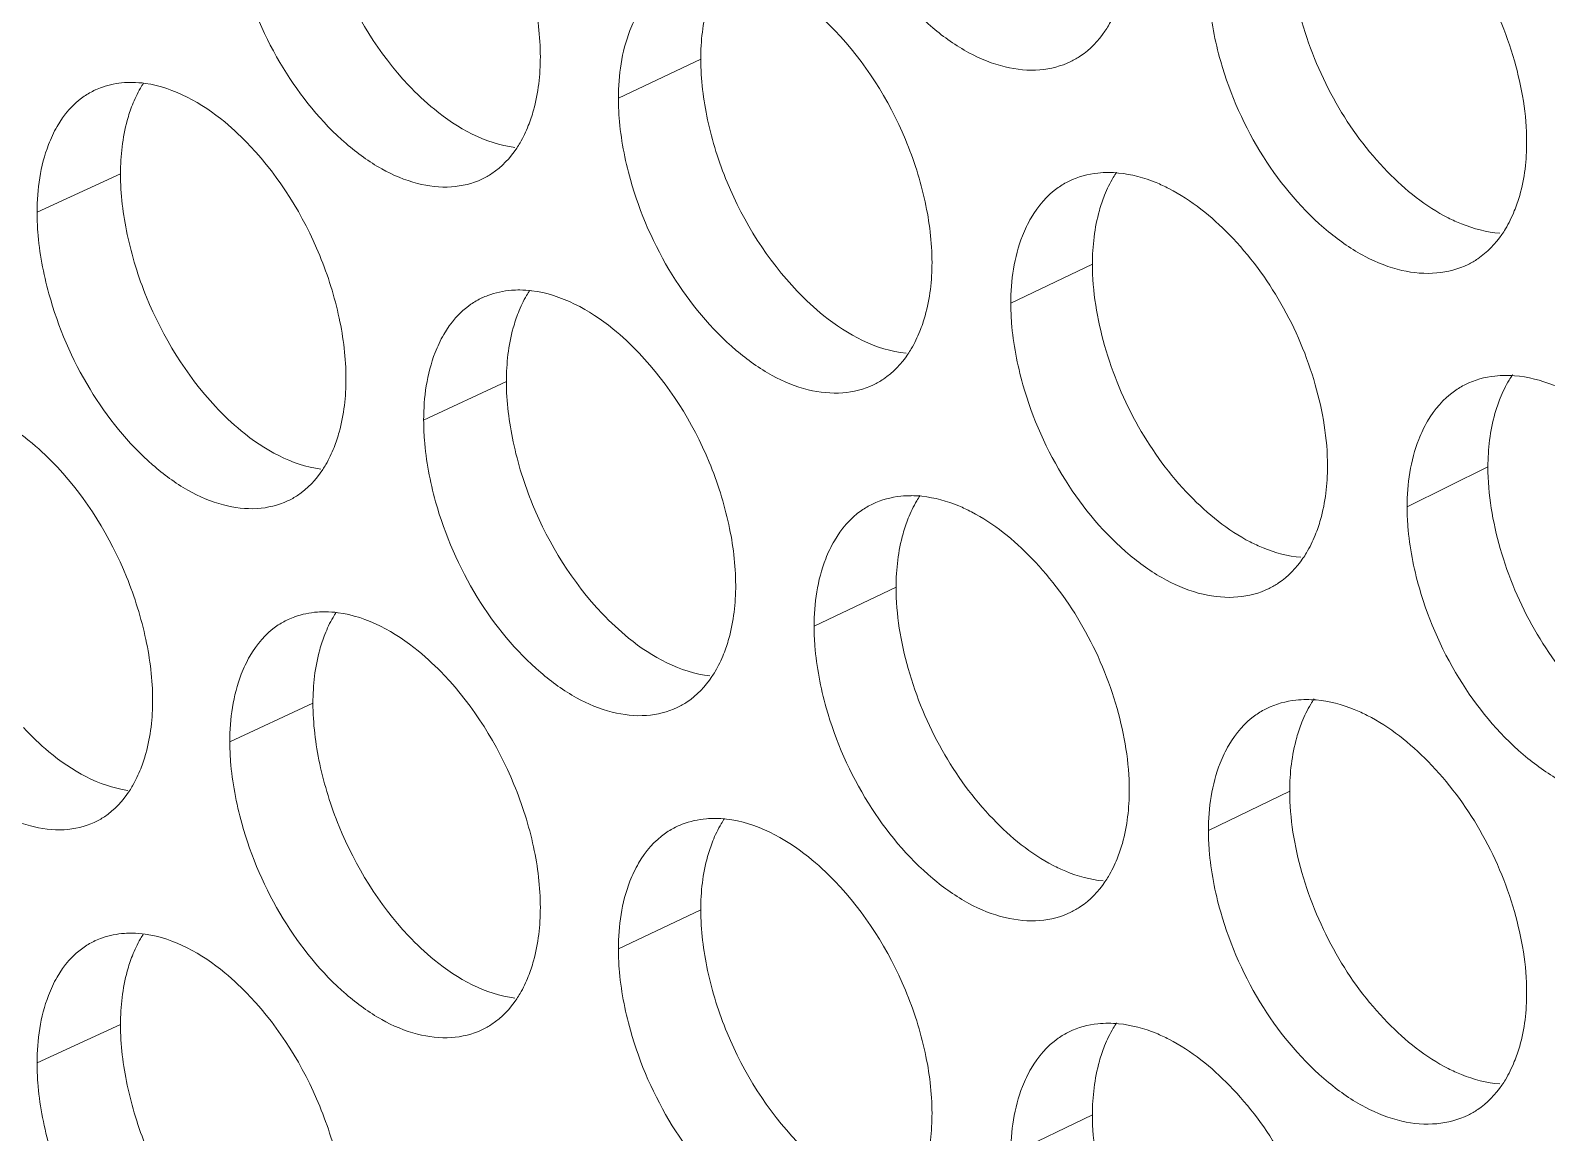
# Model space of a CAD drawing. Header units: millimetres. Extents: x 1177 to 4147, y 93 to 2194.
# Drawn here: x 2566.4 to 2580.43, y 766.18 to 776.39 of the extents above; entities that cross this region are included whole.
import ezdxf

# ---------------------------------------------------------------- set-up
doc = ezdxf.new("R2010")
doc.units = ezdxf.units.MM
doc.header["$LTSCALE"] = 0.1
doc.layers.get('0').update_dxf_attribs({"lineweight": 13})
doc.layers.add('标注', color=251, linetype='Continuous', lineweight=9)

# ---------------------------------------------------------------- blocks, each defined once
blk = doc.blocks.new('02')
at = {"layer": '标注'}
for p, q in [((4444.276, 700.014), (4443.187, 699.499)), ((4436.603, 698.499), (4435.5, 697.991)), ((4436.603, 698.499), (4435.5, 697.991)), ((4449.455, 697.305), (4448.376, 696.785)), ((4441.706, 695.753), (4440.612, 695.24)), ((4441.706, 695.753), (4440.612, 695.24)), ((4454.685, 694.621), (4453.616, 694.095)), ((4446.859, 693.032), (4445.775, 692.514)), ((4446.859, 693.032), (4445.775, 692.514)), ((4439.148, 691.498), (4438.049, 690.987)), ((4452.064, 690.335), (4450.989, 689.812)), ((4452.064, 690.335), (4450.989, 689.812)), ((4444.276, 688.764), (4443.187, 688.249)), ((4436.603, 687.249), (4435.5, 686.741)), ((4449.455, 686.055), (4448.376, 685.535))]:
    blk.add_line(p, q, dxfattribs=at)
for centre, radius, start, end in [((4436.704, 698.668), 1.034, 109.1713, 114.7632), ((4436.704, 698.668), 1.034, 109.1713, 114.7632), ((4436.739, 698.323), 1.384, 82.0095, 89.1943), ((4436.739, 698.323), 1.384, 82.0095, 89.1943), ((4449.664, 697.085), 1.43, 84.4925, 89.9118), ((4441.831, 695.905), 1.051, 110.5478, 115.181), ((4441.831, 695.905), 1.051, 110.5478, 115.181), ((4441.87, 695.56), 1.402, 83.021, 89.4851), ((4441.87, 695.56), 1.402, 83.021, 89.4851), ((4454.923, 694.382), 1.449, 85.444, 90.1903), ((4447.053, 692.821), 1.421, 84.008, 89.7708), ((4447.053, 692.821), 1.421, 84.008, 89.7708), ((4439.261, 691.659), 1.043, 109.8653, 114.9718), ((4439.298, 691.313), 1.393, 82.5184, 89.3404), ((4452.287, 690.106), 1.439, 84.9711, 90.0516), ((4452.287, 690.106), 1.439, 84.9711, 90.0516), ((4444.455, 688.562), 1.411, 83.5175, 89.6286), ((4444.413, 688.908), 1.06, 111.219, 115.391), ((4436.704, 687.418), 1.034, 109.1713, 114.7632), ((4436.739, 687.073), 1.384, 82.0095, 89.1943), ((4449.664, 685.835), 1.43, 84.4925, 89.9118)]:
    blk.add_arc(centre, radius, start, end, dxfattribs=at)
for points, knots in [([(4442.155, 700.045), (4442.155, 700.314), (4442.085, 700.872), (4441.745, 701.951), (4441.276, 702.703), (4440.884, 703.118)], [0, 0, 0, 0, 0.238218, 0.493853, 1, 1, 1, 1]), ([(4439.148, 702.748), (4439.148, 702.479), (4439.218, 701.92), (4439.554, 700.84), (4440.02, 700.088), (4440.411, 699.672)], [0, 0, 0, 0, 0.238432, 0.494215, 1, 1, 1, 1]), ([(4445.935, 702.686), (4446.06, 702.244), (4446.427, 701.412), (4447.134, 700.559), (4447.792, 700.091), (4448.277, 699.894), (4448.748, 699.846), (4449.042, 699.921), (4449.169, 699.982)], [0, 0, 0, 0, 0.295542, 0.576027, 0.700439, 0.810823, 0.909172, 1, 1, 1, 1]), ([(4455.197, 698.918), (4455.197, 699.281), (4455.069, 700.032), (4454.624, 701.082), (4453.958, 701.975), (4453.389, 702.433), (4453.089, 702.586)], [0, 0, 0, 0, 0.247276, 0.512232, 0.770569, 1, 1, 1, 1]), ([(4452.064, 701.585), (4452.064, 701.222), (4452.191, 700.47), (4452.632, 699.419), (4453.293, 698.525), (4453.861, 698.067), (4454.16, 697.915)], [0, 0, 0, 0, 0.24758, 0.512681, 0.770856, 1, 1, 1, 1]), ([(4446.05, 700.392), (4445.94, 700.507), (4445.535, 700.884), (4445.01, 701.17), (4444.615, 701.214)], [0, 0, 0, 0, 0.284731, 1, 1, 1, 1]), ([(4438.207, 701.159), (4438.329, 700.717), (4438.688, 699.887), (4439.382, 699.03), (4440.027, 698.556), (4440.504, 698.354), (4440.967, 698.299), (4441.257, 698.368), (4441.383, 698.427)], [0, 0, 0, 0, 0.29692, 0.578074, 0.702428, 0.812421, 0.910064, 1, 1, 1, 1]), ([(4450.989, 701.062), (4450.989, 700.975), (4451.005, 700.611), (4451.075, 700.251), (4451.151, 699.985)], [0, 0, 0, 0, 0.238471, 1, 1, 1, 1]), ([(4444.435, 700.925), (4444.409, 700.858), (4444.311, 700.564), (4444.276, 700.252), (4444.276, 700.014)], [0, 0, 0, 0, 0.232089, 1, 1, 1, 1]), ([(4443.454, 700.631), (4443.41, 700.555), (4443.243, 700.2), (4443.187, 699.801), (4443.187, 699.499)], [0, 0, 0, 0, 0.226658, 1, 1, 1, 1]), ([(4449.621, 700.385), (4449.637, 700.408), (4449.698, 700.505), (4449.749, 700.609), (4449.781, 700.69)], [0, 0, 0, 0, 0.242432, 1, 1, 1, 1]), ([(4447.334, 697.325), (4447.334, 697.594), (4447.263, 698.152), (4446.92, 699.231), (4446.446, 699.98), (4446.05, 700.392)], [0, 0, 0, 0, 0.238081, 0.493556, 1, 1, 1, 1]), ([(4449.169, 699.982), (4449.213, 700.004), (4449.39, 700.105), (4449.535, 700.258), (4449.621, 700.385)], [0, 0, 0, 0, 0.2437, 1, 1, 1, 1]), ([(4441.996, 699.135), (4442.023, 699.202), (4442.12, 699.495), (4442.155, 699.807), (4442.155, 700.045)], [0, 0, 0, 0, 0.232027, 1, 1, 1, 1]), ([(4444.276, 700.014), (4444.276, 699.746), (4444.347, 699.187), (4444.686, 698.108), (4445.157, 697.358), (4445.552, 696.945)], [0, 0, 0, 0, 0.238296, 0.493918, 1, 1, 1, 1]), ([(4451.151, 699.985), (4451.278, 699.542), (4451.649, 698.709), (4452.367, 697.859), (4453.032, 697.395), (4453.524, 697.202), (4454, 697.159), (4454.295, 697.237), (4454.423, 697.3)], [0, 0, 0, 0, 0.294634, 0.574682, 0.699134, 0.809777, 0.908589, 1, 1, 1, 1]), ([(4436.27, 699.607), (4436.219, 699.583), (4436.013, 699.467), (4435.853, 699.278), (4435.764, 699.123)], [0, 0, 0, 0, 0.240997, 1, 1, 1, 1]), ([(4436.27, 699.607), (4436.219, 699.583), (4436.013, 699.467), (4435.853, 699.278), (4435.764, 699.123)], [0, 0, 0, 0, 0.240997, 1, 1, 1, 1]), ([(4436.758, 699.706), (4436.724, 699.707), (4436.59, 699.703), (4436.457, 699.677), (4436.364, 699.645)], [0, 0, 0, 0, 0.257182, 1, 1, 1, 1]), ([(4436.758, 699.706), (4436.724, 699.707), (4436.59, 699.703), (4436.457, 699.677), (4436.364, 699.645)], [0, 0, 0, 0, 0.257182, 1, 1, 1, 1]), ([(4436.907, 699.697), (4436.893, 699.675), (4436.837, 699.583), (4436.79, 699.484), (4436.76, 699.408)], [0, 0, 0, 0, 0.24222, 1, 1, 1, 1]), ([(4436.907, 699.697), (4436.893, 699.675), (4436.837, 699.583), (4436.79, 699.484), (4436.76, 699.408)], [0, 0, 0, 0, 0.24222, 1, 1, 1, 1]), ([(4438.32, 698.864), (4438.214, 698.977), (4437.822, 699.351), (4437.316, 699.639), (4436.931, 699.693)], [0, 0, 0, 0, 0.284921, 1, 1, 1, 1]), ([(4438.32, 698.864), (4438.214, 698.977), (4437.822, 699.351), (4437.316, 699.639), (4436.931, 699.693)], [0, 0, 0, 0, 0.284921, 1, 1, 1, 1]), ([(4440.411, 699.672), (4440.518, 699.558), (4440.914, 699.182), (4441.429, 698.895), (4441.819, 698.847)], [0, 0, 0, 0, 0.284983, 1, 1, 1, 1]), ([(4436.76, 699.408), (4436.734, 699.341), (4436.638, 699.048), (4436.603, 698.736), (4436.603, 698.499)], [0, 0, 0, 0, 0.231643, 1, 1, 1, 1]), ([(4436.76, 699.408), (4436.734, 699.341), (4436.638, 699.048), (4436.603, 698.736), (4436.603, 698.499)], [0, 0, 0, 0, 0.231643, 1, 1, 1, 1]), ([(4443.187, 699.499), (4443.187, 699.412), (4443.202, 699.048), (4443.271, 698.688), (4443.346, 698.421)], [0, 0, 0, 0, 0.238377, 1, 1, 1, 1]), ([(4435.764, 699.123), (4435.72, 699.046), (4435.555, 698.691), (4435.5, 698.293), (4435.5, 697.991)], [0, 0, 0, 0, 0.225927, 1, 1, 1, 1]), ([(4435.764, 699.123), (4435.72, 699.046), (4435.555, 698.691), (4435.5, 698.293), (4435.5, 697.991)], [0, 0, 0, 0, 0.225927, 1, 1, 1, 1]), ([(4441.844, 698.839), (4441.858, 698.862), (4441.917, 698.956), (4441.965, 699.057), (4441.996, 699.135)], [0, 0, 0, 0, 0.242305, 1, 1, 1, 1]), ([(4439.585, 695.788), (4439.585, 696.057), (4439.515, 696.616), (4439.177, 697.695), (4438.711, 698.448), (4438.32, 698.864)], [0, 0, 0, 0, 0.238287, 0.494002, 1, 1, 1, 1]), ([(4439.585, 695.788), (4439.585, 696.057), (4439.515, 696.616), (4439.177, 697.695), (4438.711, 698.448), (4438.32, 698.864)], [0, 0, 0, 0, 0.238287, 0.494002, 1, 1, 1, 1]), ([(4441.383, 698.427), (4441.428, 698.449), (4441.61, 698.551), (4441.757, 698.708), (4441.844, 698.839)], [0, 0, 0, 0, 0.243002, 1, 1, 1, 1]), ([(4455.034, 698.007), (4455.062, 698.073), (4455.161, 698.367), (4455.197, 698.68), (4455.197, 698.918)], [0, 0, 0, 0, 0.232772, 1, 1, 1, 1]), ([(4436.603, 698.499), (4436.603, 698.229), (4436.673, 697.671), (4437.007, 696.591), (4437.47, 695.837), (4437.86, 695.42)], [0, 0, 0, 0, 0.238501, 0.494363, 1, 1, 1, 1]), ([(4436.603, 698.499), (4436.603, 698.229), (4436.673, 697.671), (4437.007, 696.591), (4437.47, 695.837), (4437.86, 695.42)], [0, 0, 0, 0, 0.238501, 0.494363, 1, 1, 1, 1]), ([(4443.346, 698.421), (4443.47, 697.979), (4443.834, 697.148), (4444.537, 696.294), (4445.19, 695.823), (4445.673, 695.625), (4446.142, 695.574), (4446.434, 695.647), (4446.561, 695.708)], [0, 0, 0, 0, 0.295999, 0.576706, 0.701098, 0.811352, 0.909467, 1, 1, 1, 1]), ([(4449.148, 698.402), (4449.097, 698.377), (4448.894, 698.258), (4448.735, 698.071), (4448.645, 697.917)], [0, 0, 0, 0, 0.241979, 1, 1, 1, 1]), ([(4449.666, 698.515), (4449.62, 698.515), (4449.443, 698.506), (4449.267, 698.459), (4449.148, 698.402)], [0, 0, 0, 0, 0.258394, 1, 1, 1, 1]), ([(4449.775, 698.52), (4449.76, 698.497), (4449.699, 698.4), (4449.648, 698.297), (4449.616, 698.216)], [0, 0, 0, 0, 0.242417, 1, 1, 1, 1]), ([(4450.466, 698.304), (4450.411, 698.332), (4450.2, 698.43), (4449.971, 698.492), (4449.801, 698.508)], [0, 0, 0, 0, 0.266613, 1, 1, 1, 1]), ([(4449.616, 698.216), (4449.589, 698.15), (4449.491, 697.856), (4449.455, 697.543), (4449.455, 697.305)], [0, 0, 0, 0, 0.232387, 1, 1, 1, 1]), ([(4452.564, 694.631), (4452.564, 694.994), (4452.436, 695.746), (4451.993, 696.797), (4451.331, 697.691), (4450.765, 698.15), (4450.466, 698.304)], [0, 0, 0, 0, 0.24746, 0.512581, 0.770891, 1, 1, 1, 1]), ([(4435.5, 697.991), (4435.5, 697.904), (4435.515, 697.54), (4435.583, 697.179), (4435.657, 696.912)], [0, 0, 0, 0, 0.238286, 1, 1, 1, 1]), ([(4435.5, 697.991), (4435.5, 697.904), (4435.515, 697.54), (4435.583, 697.179), (4435.657, 696.912)], [0, 0, 0, 0, 0.238286, 1, 1, 1, 1]), ([(4454.87, 697.697), (4454.886, 697.72), (4454.949, 697.819), (4455.001, 697.924), (4455.034, 698.007)], [0, 0, 0, 0, 0.242531, 1, 1, 1, 1]), ([(4448.645, 697.917), (4448.6, 697.84), (4448.432, 697.486), (4448.376, 697.086), (4448.376, 696.785)], [0, 0, 0, 0, 0.227147, 1, 1, 1, 1]), ([(4454.16, 697.915), (4454.217, 697.886), (4454.433, 697.787), (4454.669, 697.726), (4454.843, 697.712)], [0, 0, 0, 0, 0.266627, 1, 1, 1, 1]), ([(4454.423, 697.3), (4454.467, 697.321), (4454.641, 697.422), (4454.784, 697.572), (4454.87, 697.697)], [0, 0, 0, 0, 0.244132, 1, 1, 1, 1]), ([(4447.173, 696.415), (4447.2, 696.482), (4447.299, 696.776), (4447.334, 697.088), (4447.334, 697.325)], [0, 0, 0, 0, 0.232325, 1, 1, 1, 1]), ([(4449.455, 697.305), (4449.455, 696.942), (4449.582, 696.19), (4450.02, 695.139), (4450.678, 694.244), (4451.243, 693.784), (4451.541, 693.63)], [0, 0, 0, 0, 0.247764, 0.513029, 0.771178, 1, 1, 1, 1]), ([(4435.657, 696.912), (4435.778, 696.47), (4436.135, 695.641), (4436.823, 694.783), (4437.464, 694.307), (4437.939, 694.102), (4438.399, 694.045), (4438.688, 694.113), (4438.813, 694.171)], [0, 0, 0, 0, 0.297384, 0.578764, 0.7031, 0.812961, 0.910366, 1, 1, 1, 1]), ([(4435.657, 696.912), (4435.778, 696.47), (4436.135, 695.641), (4436.823, 694.783), (4437.464, 694.307), (4437.939, 694.102), (4438.399, 694.045), (4438.688, 694.113), (4438.813, 694.171)], [0, 0, 0, 0, 0.297384, 0.578764, 0.7031, 0.812961, 0.910366, 1, 1, 1, 1]), ([(4441.383, 696.857), (4441.332, 696.833), (4441.127, 696.715), (4440.967, 696.527), (4440.878, 696.372)], [0, 0, 0, 0, 0.241405, 1, 1, 1, 1]), ([(4441.383, 696.857), (4441.332, 696.833), (4441.127, 696.715), (4440.967, 696.527), (4440.878, 696.372)], [0, 0, 0, 0, 0.241405, 1, 1, 1, 1]), ([(4441.883, 696.962), (4441.846, 696.962), (4441.703, 696.957), (4441.561, 696.927), (4441.462, 696.89)], [0, 0, 0, 0, 0.257421, 1, 1, 1, 1]), ([(4441.883, 696.962), (4441.846, 696.962), (4441.703, 696.957), (4441.561, 696.927), (4441.462, 696.89)], [0, 0, 0, 0, 0.257421, 1, 1, 1, 1]), ([(4442.016, 696.958), (4442.001, 696.936), (4441.943, 696.842), (4441.895, 696.741), (4441.864, 696.663)], [0, 0, 0, 0, 0.24229, 1, 1, 1, 1]), ([(4442.016, 696.958), (4442.001, 696.936), (4441.943, 696.842), (4441.895, 696.741), (4441.864, 696.663)], [0, 0, 0, 0, 0.24229, 1, 1, 1, 1]), ([(4443.46, 696.127), (4443.352, 696.241), (4442.951, 696.617), (4442.433, 696.904), (4442.04, 696.951)], [0, 0, 0, 0, 0.2848, 1, 1, 1, 1]), ([(4443.46, 696.127), (4443.352, 696.241), (4442.951, 696.617), (4442.433, 696.904), (4442.04, 696.951)], [0, 0, 0, 0, 0.2848, 1, 1, 1, 1]), ([(4445.552, 696.945), (4445.662, 696.83), (4446.067, 696.451), (4446.594, 696.166), (4446.991, 696.124)], [0, 0, 0, 0, 0.28484, 1, 1, 1, 1]), ([(4448.376, 696.785), (4448.376, 696.698), (4448.391, 696.334), (4448.461, 695.974), (4448.537, 695.708)], [0, 0, 0, 0, 0.238439, 1, 1, 1, 1]), ([(4441.864, 696.663), (4441.838, 696.596), (4441.74, 696.303), (4441.706, 695.99), (4441.706, 695.753)], [0, 0, 0, 0, 0.231941, 1, 1, 1, 1]), ([(4441.864, 696.663), (4441.838, 696.596), (4441.74, 696.303), (4441.706, 695.99), (4441.706, 695.753)], [0, 0, 0, 0, 0.231941, 1, 1, 1, 1]), ([(4440.878, 696.372), (4440.833, 696.296), (4440.667, 695.941), (4440.612, 695.542), (4440.612, 695.24)], [0, 0, 0, 0, 0.226413, 1, 1, 1, 1]), ([(4440.878, 696.372), (4440.833, 696.296), (4440.667, 695.941), (4440.612, 695.542), (4440.612, 695.24)], [0, 0, 0, 0, 0.226413, 1, 1, 1, 1]), ([(4447.016, 696.114), (4447.031, 696.137), (4447.092, 696.233), (4447.141, 696.336), (4447.173, 696.415)], [0, 0, 0, 0, 0.242387, 1, 1, 1, 1]), ([(4444.738, 693.057), (4444.738, 693.326), (4444.667, 693.884), (4444.326, 694.963), (4443.855, 695.713), (4443.46, 696.127)], [0, 0, 0, 0, 0.23815, 0.493704, 1, 1, 1, 1]), ([(4444.738, 693.057), (4444.738, 693.326), (4444.667, 693.884), (4444.326, 694.963), (4443.855, 695.713), (4443.46, 696.127)], [0, 0, 0, 0, 0.23815, 0.493704, 1, 1, 1, 1]), ([(4446.561, 695.708), (4446.606, 695.729), (4446.784, 695.831), (4446.93, 695.985), (4447.016, 696.114)], [0, 0, 0, 0, 0.243475, 1, 1, 1, 1]), ([(4439.427, 694.879), (4439.453, 694.946), (4439.55, 695.239), (4439.585, 695.551), (4439.585, 695.788)], [0, 0, 0, 0, 0.231878, 1, 1, 1, 1]), ([(4439.427, 694.879), (4439.453, 694.946), (4439.55, 695.239), (4439.585, 695.551), (4439.585, 695.788)], [0, 0, 0, 0, 0.231878, 1, 1, 1, 1]), ([(4454.918, 695.831), (4454.871, 695.831), (4454.69, 695.822), (4454.509, 695.772), (4454.388, 695.712)], [0, 0, 0, 0, 0.258411, 1, 1, 1, 1]), ([(4455.011, 695.842), (4454.995, 695.818), (4454.932, 695.72), (4454.881, 695.614), (4454.848, 695.532)], [0, 0, 0, 0, 0.242516, 1, 1, 1, 1]), ([(4455.726, 695.624), (4455.669, 695.653), (4455.45, 695.752), (4455.213, 695.813), (4455.038, 695.827)], [0, 0, 0, 0, 0.266684, 1, 1, 1, 1]), ([(4441.706, 695.753), (4441.706, 695.484), (4441.776, 694.926), (4442.114, 693.846), (4442.582, 693.095), (4442.975, 692.68)], [0, 0, 0, 0, 0.238364, 0.494066, 1, 1, 1, 1]), ([(4441.706, 695.753), (4441.706, 695.484), (4441.776, 694.926), (4442.114, 693.846), (4442.582, 693.095), (4442.975, 692.68)], [0, 0, 0, 0, 0.238364, 0.494066, 1, 1, 1, 1]), ([(4448.537, 695.708), (4448.662, 695.265), (4449.032, 694.432), (4449.744, 693.581), (4450.405, 693.115), (4450.894, 692.92), (4451.368, 692.874), (4451.662, 692.951), (4451.79, 693.013)], [0, 0, 0, 0, 0.295087, 0.575352, 0.699785, 0.810298, 0.90888, 1, 1, 1, 1]), ([(4454.388, 695.712), (4454.337, 695.687), (4454.135, 695.567), (4453.976, 695.38), (4453.886, 695.227)], [0, 0, 0, 0, 0.242339, 1, 1, 1, 1]), ([(4435.769, 694.617), (4435.664, 694.729), (4435.277, 695.102), (4434.778, 695.391), (4434.396, 695.447)], [0, 0, 0, 0, 0.284973, 1, 1, 1, 1]), ([(4437.86, 695.42), (4437.966, 695.306), (4438.358, 694.931), (4438.866, 694.643), (4439.253, 694.592)], [0, 0, 0, 0, 0.285047, 1, 1, 1, 1]), ([(4437.86, 695.42), (4437.966, 695.306), (4438.358, 694.931), (4438.866, 694.643), (4439.253, 694.592)], [0, 0, 0, 0, 0.285047, 1, 1, 1, 1]), ([(4454.848, 695.532), (4454.821, 695.466), (4454.721, 695.172), (4454.685, 694.858), (4454.685, 694.621)], [0, 0, 0, 0, 0.232686, 1, 1, 1, 1]), ([(4440.612, 695.24), (4440.612, 695.153), (4440.627, 694.79), (4440.696, 694.429), (4440.77, 694.162)], [0, 0, 0, 0, 0.238347, 1, 1, 1, 1]), ([(4440.612, 695.24), (4440.612, 695.153), (4440.627, 694.79), (4440.696, 694.429), (4440.77, 694.162)], [0, 0, 0, 0, 0.238347, 1, 1, 1, 1]), ([(4453.886, 695.227), (4453.841, 695.15), (4453.673, 694.796), (4453.616, 694.396), (4453.616, 694.095)], [0, 0, 0, 0, 0.227639, 1, 1, 1, 1]), ([(4439.277, 694.586), (4439.291, 694.609), (4439.349, 694.702), (4439.396, 694.802), (4439.427, 694.879)], [0, 0, 0, 0, 0.242268, 1, 1, 1, 1]), ([(4439.277, 694.586), (4439.291, 694.609), (4439.349, 694.702), (4439.396, 694.802), (4439.427, 694.879)], [0, 0, 0, 0, 0.242268, 1, 1, 1, 1]), ([(4437.028, 691.538), (4437.028, 691.807), (4436.958, 692.366), (4436.622, 693.446), (4436.159, 694.199), (4435.769, 694.617)], [0, 0, 0, 0, 0.238356, 0.494151, 1, 1, 1, 1]), ([(4438.813, 694.171), (4438.859, 694.193), (4439.042, 694.295), (4439.19, 694.454), (4439.277, 694.586)], [0, 0, 0, 0, 0.242755, 1, 1, 1, 1]), ([(4438.813, 694.171), (4438.859, 694.193), (4439.042, 694.295), (4439.19, 694.454), (4439.277, 694.586)], [0, 0, 0, 0, 0.242755, 1, 1, 1, 1]), ([(4452.401, 693.72), (4452.428, 693.787), (4452.528, 694.08), (4452.564, 694.393), (4452.564, 694.631)], [0, 0, 0, 0, 0.232623, 1, 1, 1, 1]), ([(4454.685, 694.621), (4454.685, 694.258), (4454.813, 693.506), (4455.256, 692.456), (4455.921, 691.564), (4456.491, 691.107), (4456.791, 690.956)], [0, 0, 0, 0, 0.247397, 0.512334, 0.770535, 1, 1, 1, 1]), ([(4440.77, 694.162), (4440.893, 693.72), (4441.255, 692.889), (4441.953, 692.034), (4442.602, 691.562), (4443.082, 691.361), (4443.548, 691.308), (4443.839, 691.38), (4443.965, 691.439)], [0, 0, 0, 0, 0.296459, 0.577388, 0.701761, 0.811885, 0.909764, 1, 1, 1, 1]), ([(4440.77, 694.162), (4440.893, 693.72), (4441.255, 692.889), (4441.953, 692.034), (4442.602, 691.562), (4443.082, 691.361), (4443.548, 691.308), (4443.839, 691.38), (4443.965, 691.439)], [0, 0, 0, 0, 0.296459, 0.577388, 0.701761, 0.811885, 0.909764, 1, 1, 1, 1]), ([(4447.059, 694.241), (4447.013, 694.241), (4446.838, 694.233), (4446.665, 694.187), (4446.547, 694.131)], [0, 0, 0, 0, 0.258386, 1, 1, 1, 1]), ([(4447.059, 694.241), (4447.013, 694.241), (4446.838, 694.233), (4446.665, 694.187), (4446.547, 694.131)], [0, 0, 0, 0, 0.258386, 1, 1, 1, 1]), ([(4447.176, 694.243), (4447.161, 694.221), (4447.101, 694.125), (4447.051, 694.022), (4447.019, 693.943)], [0, 0, 0, 0, 0.242372, 1, 1, 1, 1]), ([(4447.176, 694.243), (4447.161, 694.221), (4447.101, 694.125), (4447.051, 694.022), (4447.019, 693.943)], [0, 0, 0, 0, 0.242372, 1, 1, 1, 1]), ([(4447.855, 694.028), (4447.8, 694.056), (4447.593, 694.153), (4447.368, 694.216), (4447.201, 694.233)], [0, 0, 0, 0, 0.266572, 1, 1, 1, 1]), ([(4447.855, 694.028), (4447.8, 694.056), (4447.593, 694.153), (4447.368, 694.216), (4447.201, 694.233)], [0, 0, 0, 0, 0.266572, 1, 1, 1, 1]), ([(4446.547, 694.131), (4446.496, 694.106), (4446.292, 693.988), (4446.133, 693.8), (4446.043, 693.646)], [0, 0, 0, 0, 0.241792, 1, 1, 1, 1]), ([(4446.547, 694.131), (4446.496, 694.106), (4446.292, 693.988), (4446.133, 693.8), (4446.043, 693.646)], [0, 0, 0, 0, 0.241792, 1, 1, 1, 1]), ([(4449.942, 690.35), (4449.942, 690.713), (4449.815, 691.465), (4449.375, 692.517), (4448.716, 693.412), (4448.152, 693.873), (4447.855, 694.028)], [0, 0, 0, 0, 0.247645, 0.51293, 0.771215, 1, 1, 1, 1]), ([(4449.942, 690.35), (4449.942, 690.713), (4449.815, 691.465), (4449.375, 692.517), (4448.716, 693.412), (4448.152, 693.873), (4447.855, 694.028)], [0, 0, 0, 0, 0.247645, 0.51293, 0.771215, 1, 1, 1, 1]), ([(4453.616, 694.095), (4453.616, 694.008), (4453.631, 693.645), (4453.702, 693.285), (4453.778, 693.019)], [0, 0, 0, 0, 0.238502, 1, 1, 1, 1]), ([(4447.019, 693.943), (4446.993, 693.876), (4446.895, 693.582), (4446.859, 693.269), (4446.859, 693.032)], [0, 0, 0, 0, 0.232238, 1, 1, 1, 1]), ([(4447.019, 693.943), (4446.993, 693.876), (4446.895, 693.582), (4446.859, 693.269), (4446.859, 693.032)], [0, 0, 0, 0, 0.232238, 1, 1, 1, 1]), ([(4446.043, 693.646), (4445.998, 693.569), (4445.831, 693.215), (4445.775, 692.816), (4445.775, 692.514)], [0, 0, 0, 0, 0.226902, 1, 1, 1, 1]), ([(4446.043, 693.646), (4445.998, 693.569), (4445.831, 693.215), (4445.775, 692.816), (4445.775, 692.514)], [0, 0, 0, 0, 0.226902, 1, 1, 1, 1]), ([(4451.541, 693.63), (4451.597, 693.602), (4451.81, 693.503), (4452.041, 693.441), (4452.213, 693.426)], [0, 0, 0, 0, 0.266595, 1, 1, 1, 1]), ([(4452.239, 693.413), (4452.255, 693.436), (4452.317, 693.534), (4452.369, 693.639), (4452.401, 693.72)], [0, 0, 0, 0, 0.242481, 1, 1, 1, 1]), ([(4451.79, 693.013), (4451.834, 693.035), (4452.009, 693.135), (4452.153, 693.287), (4452.239, 693.413)], [0, 0, 0, 0, 0.24392, 1, 1, 1, 1]), ([(4444.578, 692.147), (4444.605, 692.214), (4444.703, 692.507), (4444.738, 692.82), (4444.738, 693.057)], [0, 0, 0, 0, 0.232176, 1, 1, 1, 1]), ([(4444.578, 692.147), (4444.605, 692.214), (4444.703, 692.507), (4444.738, 692.82), (4444.738, 693.057)], [0, 0, 0, 0, 0.232176, 1, 1, 1, 1]), ([(4446.859, 693.032), (4446.859, 692.669), (4446.985, 691.917), (4447.421, 690.864), (4448.076, 689.968), (4448.638, 689.506), (4448.935, 689.352)], [0, 0, 0, 0, 0.247948, 0.513377, 0.771501, 1, 1, 1, 1]), ([(4446.859, 693.032), (4446.859, 692.669), (4446.985, 691.917), (4447.421, 690.864), (4448.076, 689.968), (4448.638, 689.506), (4448.935, 689.352)], [0, 0, 0, 0, 0.247948, 0.513377, 0.771501, 1, 1, 1, 1]), ([(4453.778, 693.019), (4453.905, 692.575), (4454.28, 691.742), (4455.002, 690.893), (4455.671, 690.431), (4456.166, 690.24), (4456.644, 690.199), (4456.941, 690.279), (4457.07, 690.343)], [0, 0, 0, 0, 0.294183, 0.574014, 0.698487, 0.809259, 0.908301, 1, 1, 1, 1]), ([(4433.119, 692.671), (4433.24, 692.23), (4433.594, 691.4), (4434.278, 690.541), (4434.915, 690.063), (4435.386, 689.857), (4435.845, 689.797), (4436.132, 689.864), (4436.256, 689.921)], [0, 0, 0, 0, 0.29785, 0.579458, 0.703775, 0.813505, 0.91067, 1, 1, 1, 1]), ([(4438.82, 692.604), (4438.769, 692.58), (4438.563, 692.463), (4438.404, 692.274), (4438.314, 692.12)], [0, 0, 0, 0, 0.241203, 1, 1, 1, 1]), ([(4439.314, 692.706), (4439.278, 692.706), (4439.14, 692.702), (4439.003, 692.674), (4438.906, 692.639)], [0, 0, 0, 0, 0.257304, 1, 1, 1, 1]), ([(4439.455, 692.7), (4439.441, 692.678), (4439.383, 692.584), (4439.336, 692.485), (4439.306, 692.407)], [0, 0, 0, 0, 0.242253, 1, 1, 1, 1]), ([(4440.884, 691.868), (4440.776, 691.981), (4440.38, 692.356), (4439.868, 692.643), (4439.479, 692.694)], [0, 0, 0, 0, 0.284863, 1, 1, 1, 1]), ([(4442.975, 692.68), (4443.084, 692.566), (4443.484, 692.188), (4444.005, 691.902), (4444.398, 691.857)], [0, 0, 0, 0, 0.284914, 1, 1, 1, 1]), ([(4442.975, 692.68), (4443.084, 692.566), (4443.484, 692.188), (4444.005, 691.902), (4444.398, 691.857)], [0, 0, 0, 0, 0.284914, 1, 1, 1, 1]), ([(4439.306, 692.407), (4439.279, 692.341), (4439.183, 692.047), (4439.148, 691.735), (4439.148, 691.498)], [0, 0, 0, 0, 0.231792, 1, 1, 1, 1]), ([(4445.775, 692.514), (4445.775, 692.427), (4445.79, 692.063), (4445.86, 691.703), (4445.935, 691.436)], [0, 0, 0, 0, 0.238408, 1, 1, 1, 1]), ([(4445.775, 692.514), (4445.775, 692.427), (4445.79, 692.063), (4445.86, 691.703), (4445.935, 691.436)], [0, 0, 0, 0, 0.238408, 1, 1, 1, 1]), ([(4438.314, 692.12), (4438.27, 692.043), (4438.104, 691.688), (4438.049, 691.289), (4438.049, 690.987)], [0, 0, 0, 0, 0.22617, 1, 1, 1, 1]), ([(4444.423, 691.849), (4444.438, 691.871), (4444.498, 691.967), (4444.547, 692.068), (4444.578, 692.147)], [0, 0, 0, 0, 0.242345, 1, 1, 1, 1]), ([(4444.423, 691.849), (4444.438, 691.871), (4444.498, 691.967), (4444.547, 692.068), (4444.578, 692.147)], [0, 0, 0, 0, 0.242345, 1, 1, 1, 1]), ([(4442.155, 688.795), (4442.155, 689.064), (4442.085, 689.622), (4441.745, 690.701), (4441.276, 691.453), (4440.884, 691.868)], [0, 0, 0, 0, 0.238218, 0.493853, 1, 1, 1, 1]), ([(4443.965, 691.439), (4444.01, 691.461), (4444.191, 691.563), (4444.337, 691.719), (4444.423, 691.849)], [0, 0, 0, 0, 0.243242, 1, 1, 1, 1]), ([(4443.965, 691.439), (4444.01, 691.461), (4444.191, 691.563), (4444.337, 691.719), (4444.423, 691.849)], [0, 0, 0, 0, 0.243242, 1, 1, 1, 1]), ([(4452.387, 691.553), (4452.371, 691.53), (4452.309, 691.432), (4452.258, 691.328), (4452.226, 691.246)], [0, 0, 0, 0, 0.242465, 1, 1, 1, 1]), ([(4452.387, 691.553), (4452.371, 691.53), (4452.309, 691.432), (4452.258, 691.328), (4452.226, 691.246)], [0, 0, 0, 0, 0.242465, 1, 1, 1, 1]), ([(4436.87, 690.629), (4436.897, 690.696), (4436.993, 690.989), (4437.028, 691.301), (4437.028, 691.538)], [0, 0, 0, 0, 0.231729, 1, 1, 1, 1]), ([(4439.148, 691.498), (4439.148, 691.229), (4439.218, 690.67), (4439.554, 689.59), (4440.02, 688.838), (4440.411, 688.422)], [0, 0, 0, 0, 0.238432, 0.494215, 1, 1, 1, 1]), ([(4445.935, 691.436), (4446.06, 690.994), (4446.427, 690.162), (4447.134, 689.309), (4447.792, 688.841), (4448.277, 688.644), (4448.748, 688.596), (4449.042, 688.671), (4449.169, 688.732)], [0, 0, 0, 0, 0.295542, 0.576027, 0.700439, 0.810823, 0.909172, 1, 1, 1, 1]), ([(4445.935, 691.436), (4446.06, 690.994), (4446.427, 690.162), (4447.134, 689.309), (4447.792, 688.841), (4448.277, 688.644), (4448.748, 688.596), (4449.042, 688.671), (4449.169, 688.732)], [0, 0, 0, 0, 0.295542, 0.576027, 0.700439, 0.810823, 0.909172, 1, 1, 1, 1]), ([(4451.762, 691.429), (4451.711, 691.404), (4451.508, 691.284), (4451.349, 691.097), (4451.259, 690.944)], [0, 0, 0, 0, 0.242161, 1, 1, 1, 1]), ([(4451.762, 691.429), (4451.711, 691.404), (4451.508, 691.284), (4451.349, 691.097), (4451.259, 690.944)], [0, 0, 0, 0, 0.242161, 1, 1, 1, 1]), ([(4452.286, 691.545), (4452.239, 691.545), (4452.06, 691.536), (4451.882, 691.487), (4451.762, 691.429)], [0, 0, 0, 0, 0.258402, 1, 1, 1, 1]), ([(4452.286, 691.545), (4452.239, 691.545), (4452.06, 691.536), (4451.882, 691.487), (4451.762, 691.429)], [0, 0, 0, 0, 0.258402, 1, 1, 1, 1]), ([(4453.089, 691.336), (4453.033, 691.364), (4452.819, 691.463), (4452.586, 691.525), (4452.413, 691.54)], [0, 0, 0, 0, 0.266651, 1, 1, 1, 1]), ([(4453.089, 691.336), (4453.033, 691.364), (4452.819, 691.463), (4452.586, 691.525), (4452.413, 691.54)], [0, 0, 0, 0, 0.266651, 1, 1, 1, 1]), ([(4435.322, 691.174), (4435.427, 691.061), (4435.814, 690.687), (4436.316, 690.398), (4436.699, 690.344)], [0, 0, 0, 0, 0.285106, 1, 1, 1, 1]), ([(4452.226, 691.246), (4452.199, 691.18), (4452.1, 690.886), (4452.064, 690.573), (4452.064, 690.335)], [0, 0, 0, 0, 0.232536, 1, 1, 1, 1]), ([(4452.226, 691.246), (4452.199, 691.18), (4452.1, 690.886), (4452.064, 690.573), (4452.064, 690.335)], [0, 0, 0, 0, 0.232536, 1, 1, 1, 1]), ([(4455.197, 687.668), (4455.197, 688.031), (4455.069, 688.782), (4454.624, 689.832), (4453.958, 690.725), (4453.389, 691.183), (4453.089, 691.336)], [0, 0, 0, 0, 0.247276, 0.512232, 0.770569, 1, 1, 1, 1]), ([(4455.197, 687.668), (4455.197, 688.031), (4455.069, 688.782), (4454.624, 689.832), (4453.958, 690.725), (4453.389, 691.183), (4453.089, 691.336)], [0, 0, 0, 0, 0.247276, 0.512232, 0.770569, 1, 1, 1, 1]), ([(4438.049, 690.987), (4438.049, 690.901), (4438.064, 690.537), (4438.133, 690.176), (4438.207, 689.909)], [0, 0, 0, 0, 0.238316, 1, 1, 1, 1]), ([(4451.259, 690.944), (4451.214, 690.867), (4451.046, 690.513), (4450.989, 690.113), (4450.989, 689.812)], [0, 0, 0, 0, 0.227393, 1, 1, 1, 1]), ([(4451.259, 690.944), (4451.214, 690.867), (4451.046, 690.513), (4450.989, 690.113), (4450.989, 689.812)], [0, 0, 0, 0, 0.227393, 1, 1, 1, 1]), ([(4436.723, 690.339), (4436.737, 690.361), (4436.794, 690.454), (4436.84, 690.553), (4436.87, 690.629)], [0, 0, 0, 0, 0.242235, 1, 1, 1, 1]), ([(4449.781, 689.44), (4449.808, 689.506), (4449.907, 689.8), (4449.942, 690.113), (4449.942, 690.35)], [0, 0, 0, 0, 0.232474, 1, 1, 1, 1]), ([(4449.781, 689.44), (4449.808, 689.506), (4449.907, 689.8), (4449.942, 690.113), (4449.942, 690.35)], [0, 0, 0, 0, 0.232474, 1, 1, 1, 1]), ([(4436.256, 689.921), (4436.303, 689.942), (4436.487, 690.045), (4436.636, 690.206), (4436.723, 690.339)], [0, 0, 0, 0, 0.242501, 1, 1, 1, 1]), ([(4452.064, 690.335), (4452.064, 689.972), (4452.191, 689.22), (4452.632, 688.169), (4453.293, 687.275), (4453.861, 686.817), (4454.16, 686.665)], [0, 0, 0, 0, 0.24758, 0.512681, 0.770856, 1, 1, 1, 1]), ([(4452.064, 690.335), (4452.064, 689.972), (4452.191, 689.22), (4452.632, 688.169), (4453.293, 687.275), (4453.861, 686.817), (4454.16, 686.665)], [0, 0, 0, 0, 0.24758, 0.512681, 0.770856, 1, 1, 1, 1]), ([(4444.464, 689.973), (4444.426, 689.973), (4444.279, 689.968), (4444.132, 689.936), (4444.03, 689.896)], [0, 0, 0, 0, 0.257534, 1, 1, 1, 1]), ([(4444.59, 689.973), (4444.575, 689.95), (4444.515, 689.855), (4444.467, 689.754), (4444.435, 689.675)], [0, 0, 0, 0, 0.242329, 1, 1, 1, 1]), ([(4446.05, 689.142), (4445.94, 689.257), (4445.535, 689.634), (4445.01, 689.92), (4444.615, 689.964)], [0, 0, 0, 0, 0.284731, 1, 1, 1, 1]), ([(4438.207, 689.909), (4438.329, 689.467), (4438.688, 688.637), (4439.382, 687.78), (4440.027, 687.306), (4440.504, 687.104), (4440.967, 687.049), (4441.257, 687.118), (4441.383, 687.177)], [0, 0, 0, 0, 0.29692, 0.578074, 0.702428, 0.812421, 0.910064, 1, 1, 1, 1]), ([(4443.959, 689.866), (4443.908, 689.841), (4443.703, 689.723), (4443.544, 689.536), (4443.454, 689.381)], [0, 0, 0, 0, 0.241601, 1, 1, 1, 1]), ([(4450.989, 689.812), (4450.989, 689.725), (4451.005, 689.361), (4451.075, 689.001), (4451.151, 688.735)], [0, 0, 0, 0, 0.238471, 1, 1, 1, 1]), ([(4450.989, 689.812), (4450.989, 689.725), (4451.005, 689.361), (4451.075, 689.001), (4451.151, 688.735)], [0, 0, 0, 0, 0.238471, 1, 1, 1, 1]), ([(4444.435, 689.675), (4444.409, 689.608), (4444.311, 689.314), (4444.276, 689.002), (4444.276, 688.764)], [0, 0, 0, 0, 0.232089, 1, 1, 1, 1]), ([(4443.454, 689.381), (4443.41, 689.305), (4443.243, 688.95), (4443.187, 688.551), (4443.187, 688.249)], [0, 0, 0, 0, 0.226658, 1, 1, 1, 1]), ([(4448.935, 689.352), (4448.99, 689.324), (4449.199, 689.226), (4449.427, 689.163), (4449.595, 689.147)], [0, 0, 0, 0, 0.266559, 1, 1, 1, 1]), ([(4448.935, 689.352), (4448.99, 689.324), (4449.199, 689.226), (4449.427, 689.163), (4449.595, 689.147)], [0, 0, 0, 0, 0.266559, 1, 1, 1, 1]), ([(4449.621, 689.135), (4449.637, 689.158), (4449.698, 689.255), (4449.749, 689.359), (4449.781, 689.44)], [0, 0, 0, 0, 0.242432, 1, 1, 1, 1]), ([(4449.621, 689.135), (4449.637, 689.158), (4449.698, 689.255), (4449.749, 689.359), (4449.781, 689.44)], [0, 0, 0, 0, 0.242432, 1, 1, 1, 1]), ([(4447.334, 686.075), (4447.334, 686.344), (4447.263, 686.902), (4446.92, 687.981), (4446.446, 688.73), (4446.05, 689.142)], [0, 0, 0, 0, 0.238081, 0.493556, 1, 1, 1, 1]), ([(4449.169, 688.732), (4449.213, 688.754), (4449.39, 688.855), (4449.535, 689.008), (4449.621, 689.135)], [0, 0, 0, 0, 0.2437, 1, 1, 1, 1]), ([(4449.169, 688.732), (4449.213, 688.754), (4449.39, 688.855), (4449.535, 689.008), (4449.621, 689.135)], [0, 0, 0, 0, 0.2437, 1, 1, 1, 1]), ([(4441.996, 687.885), (4442.023, 687.952), (4442.12, 688.245), (4442.155, 688.557), (4442.155, 688.795)], [0, 0, 0, 0, 0.232027, 1, 1, 1, 1]), ([(4444.276, 688.764), (4444.276, 688.496), (4444.347, 687.937), (4444.686, 686.858), (4445.157, 686.108), (4445.552, 685.695)], [0, 0, 0, 0, 0.238296, 0.493918, 1, 1, 1, 1]), ([(4451.151, 688.735), (4451.278, 688.292), (4451.649, 687.459), (4452.367, 686.609), (4453.032, 686.145), (4453.524, 685.952), (4454, 685.909), (4454.295, 685.987), (4454.423, 686.05)], [0, 0, 0, 0, 0.294634, 0.574682, 0.699134, 0.809777, 0.908589, 1, 1, 1, 1]), ([(4451.151, 688.735), (4451.278, 688.292), (4451.649, 687.459), (4452.367, 686.609), (4453.032, 686.145), (4453.524, 685.952), (4454, 685.909), (4454.295, 685.987), (4454.423, 686.05)], [0, 0, 0, 0, 0.294634, 0.574682, 0.699134, 0.809777, 0.908589, 1, 1, 1, 1]), ([(4436.27, 688.357), (4436.219, 688.333), (4436.013, 688.217), (4435.853, 688.028), (4435.764, 687.873)], [0, 0, 0, 0, 0.240997, 1, 1, 1, 1]), ([(4436.758, 688.456), (4436.724, 688.457), (4436.59, 688.453), (4436.457, 688.427), (4436.364, 688.395)], [0, 0, 0, 0, 0.257182, 1, 1, 1, 1]), ([(4436.907, 688.447), (4436.893, 688.425), (4436.837, 688.333), (4436.79, 688.234), (4436.76, 688.158)], [0, 0, 0, 0, 0.24222, 1, 1, 1, 1]), ([(4438.32, 687.614), (4438.214, 687.727), (4437.822, 688.101), (4437.316, 688.389), (4436.931, 688.443)], [0, 0, 0, 0, 0.284921, 1, 1, 1, 1]), ([(4440.411, 688.422), (4440.518, 688.308), (4440.914, 687.932), (4441.429, 687.645), (4441.819, 687.597)], [0, 0, 0, 0, 0.284983, 1, 1, 1, 1]), ([(4436.76, 688.158), (4436.734, 688.091), (4436.638, 687.798), (4436.603, 687.486), (4436.603, 687.249)], [0, 0, 0, 0, 0.231643, 1, 1, 1, 1]), ([(4443.187, 688.249), (4443.187, 688.162), (4443.202, 687.798), (4443.271, 687.438), (4443.346, 687.171)], [0, 0, 0, 0, 0.238377, 1, 1, 1, 1]), ([(4435.764, 687.873), (4435.72, 687.796), (4435.555, 687.441), (4435.5, 687.043), (4435.5, 686.741)], [0, 0, 0, 0, 0.225927, 1, 1, 1, 1]), ([(4441.844, 687.589), (4441.858, 687.612), (4441.917, 687.706), (4441.965, 687.807), (4441.996, 687.885)], [0, 0, 0, 0, 0.242305, 1, 1, 1, 1]), ([(4439.585, 684.538), (4439.585, 684.807), (4439.515, 685.366), (4439.177, 686.445), (4438.711, 687.198), (4438.32, 687.614)], [0, 0, 0, 0, 0.238287, 0.494002, 1, 1, 1, 1]), ([(4441.383, 687.177), (4441.428, 687.199), (4441.61, 687.301), (4441.757, 687.458), (4441.844, 687.589)], [0, 0, 0, 0, 0.243002, 1, 1, 1, 1]), ([(4455.034, 686.757), (4455.062, 686.823), (4455.161, 687.117), (4455.197, 687.43), (4455.197, 687.668)], [0, 0, 0, 0, 0.232772, 1, 1, 1, 1]), ([(4455.034, 686.757), (4455.062, 686.823), (4455.161, 687.117), (4455.197, 687.43), (4455.197, 687.668)], [0, 0, 0, 0, 0.232772, 1, 1, 1, 1]), ([(4436.603, 687.249), (4436.603, 686.979), (4436.673, 686.421), (4437.007, 685.341), (4437.47, 684.587), (4437.86, 684.17)], [0, 0, 0, 0, 0.238501, 0.494363, 1, 1, 1, 1]), ([(4443.346, 687.171), (4443.47, 686.729), (4443.834, 685.898), (4444.537, 685.044), (4445.19, 684.573), (4445.673, 684.375), (4446.142, 684.324), (4446.434, 684.397), (4446.561, 684.458)], [0, 0, 0, 0, 0.295999, 0.576706, 0.701098, 0.811352, 0.909467, 1, 1, 1, 1]), ([(4449.148, 687.152), (4449.097, 687.127), (4448.894, 687.008), (4448.735, 686.821), (4448.645, 686.667)], [0, 0, 0, 0, 0.241979, 1, 1, 1, 1]), ([(4449.666, 687.265), (4449.62, 687.265), (4449.443, 687.256), (4449.267, 687.209), (4449.148, 687.152)], [0, 0, 0, 0, 0.258394, 1, 1, 1, 1]), ([(4449.775, 687.27), (4449.76, 687.247), (4449.699, 687.15), (4449.648, 687.047), (4449.616, 686.966)], [0, 0, 0, 0, 0.242417, 1, 1, 1, 1]), ([(4450.466, 687.054), (4450.411, 687.082), (4450.2, 687.18), (4449.971, 687.242), (4449.801, 687.258)], [0, 0, 0, 0, 0.266613, 1, 1, 1, 1]), ([(4449.616, 686.966), (4449.589, 686.9), (4449.491, 686.606), (4449.455, 686.293), (4449.455, 686.055)], [0, 0, 0, 0, 0.232387, 1, 1, 1, 1]), ([(4452.564, 683.381), (4452.564, 683.744), (4452.436, 684.496), (4451.993, 685.547), (4451.331, 686.441), (4450.765, 686.9), (4450.466, 687.054)], [0, 0, 0, 0, 0.24746, 0.512581, 0.770891, 1, 1, 1, 1]), ([(4435.5, 686.741), (4435.5, 686.654), (4435.515, 686.29), (4435.583, 685.929), (4435.657, 685.662)], [0, 0, 0, 0, 0.238286, 1, 1, 1, 1]), ([(4454.87, 686.447), (4454.886, 686.47), (4454.949, 686.569), (4455.001, 686.674), (4455.034, 686.757)], [0, 0, 0, 0, 0.242531, 1, 1, 1, 1]), ([(4454.87, 686.447), (4454.886, 686.47), (4454.949, 686.569), (4455.001, 686.674), (4455.034, 686.757)], [0, 0, 0, 0, 0.242531, 1, 1, 1, 1]), ([(4448.645, 686.667), (4448.6, 686.59), (4448.432, 686.236), (4448.376, 685.836), (4448.376, 685.535)], [0, 0, 0, 0, 0.227147, 1, 1, 1, 1]), ([(4454.16, 686.665), (4454.217, 686.636), (4454.433, 686.537), (4454.669, 686.476), (4454.843, 686.462)], [0, 0, 0, 0, 0.266627, 1, 1, 1, 1]), ([(4454.16, 686.665), (4454.217, 686.636), (4454.433, 686.537), (4454.669, 686.476), (4454.843, 686.462)], [0, 0, 0, 0, 0.266627, 1, 1, 1, 1]), ([(4454.423, 686.05), (4454.467, 686.071), (4454.641, 686.172), (4454.784, 686.322), (4454.87, 686.447)], [0, 0, 0, 0, 0.244132, 1, 1, 1, 1]), ([(4454.423, 686.05), (4454.467, 686.071), (4454.641, 686.172), (4454.784, 686.322), (4454.87, 686.447)], [0, 0, 0, 0, 0.244132, 1, 1, 1, 1]), ([(4447.173, 685.165), (4447.2, 685.232), (4447.299, 685.526), (4447.334, 685.838), (4447.334, 686.075)], [0, 0, 0, 0, 0.232325, 1, 1, 1, 1]), ([(4449.455, 686.055), (4449.455, 685.692), (4449.582, 684.94), (4450.02, 683.889), (4450.678, 682.994), (4451.243, 682.534), (4451.541, 682.38)], [0, 0, 0, 0, 0.247764, 0.513029, 0.771178, 1, 1, 1, 1])]:
    blk.add_open_spline(points, degree=3, knots=knots, dxfattribs=at)

msp = doc.modelspace()

# ---------------------------------------------------------------- block references
at = {"xscale": 0.7, "yscale": 0.7, "zscale": 0.7}
msp.add_blockref('02', (-538.391, 286.112), dxfattribs=at)

doc.saveas('drawing.dxf')
